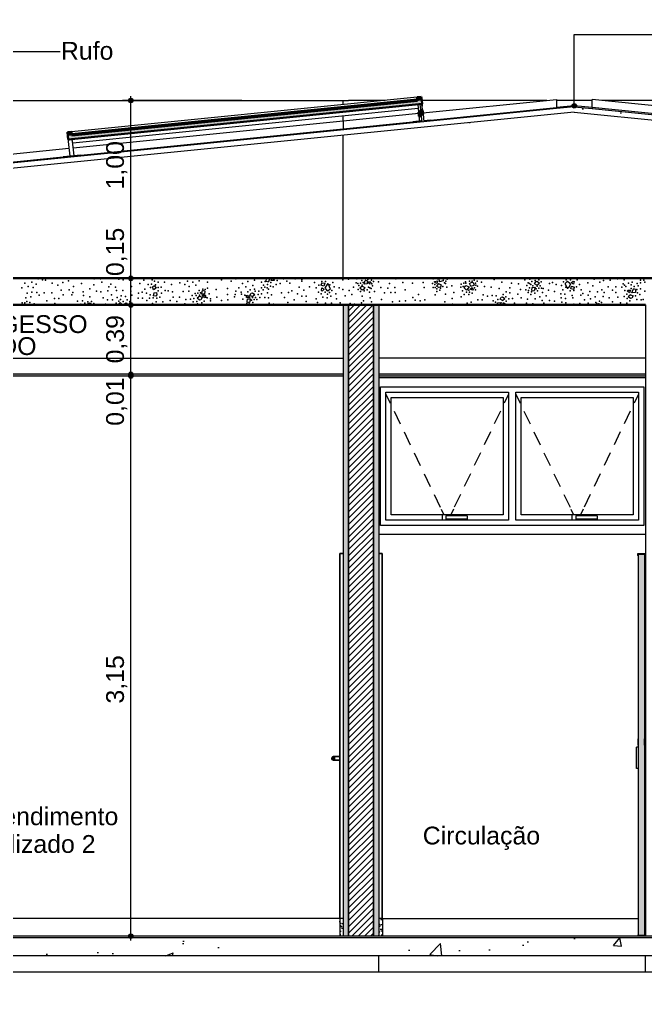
# Model space of a CAD drawing. Header units: metres. Extents: x -1783 to 21505, y -57 to 13660.
# Drawn here: x 15749 to 16101, y 6405 to 6955 of the extents above; entities that cross this region are included whole.
import ezdxf

# ---------------------------------------------------------------- set-up
doc = ezdxf.new("R2010")
doc.units = ezdxf.units.M
doc.header["$MEASUREMENT"] = 0
doc.linetypes.add('broken', pattern=[2.46944, 1.41111, -1.05833])
for name, color, linetype, lineweight in [('01_D Corte DD_4_0_Caneta_No__1', 7, 'Continuous', 35), ('01_D Corte DD_4_ESTRUTURA-COB.EST_Caneta_No__241', 7, 'Continuous', 13), ('01_D Corte DD_4_ESTRUTURA-COB.EST_Caneta_No__98', 7, 'Continuous', 0), ('01_D Corte DD_4_FORRO.EXEC_Caneta_No__241', 7, 'Continuous', 13), ('01_D Corte DD_4_LAJES.EST_Caneta_No__1', 7, 'Continuous', 35), ('01_D Corte DD_4_LAJES.EST_Caneta_No__241', 7, 'Continuous', 13), ('01_D Corte DD_4_LAJES.EST_Caneta_No__4', 7, 'Continuous', 20), ('01_D Corte DD_4_LAJES.EST_Caneta_No__7', 7, 'Continuous', 13), ('01_D Corte DD_4_LAJES.EST_Caneta_No__96', 252, 'Continuous', 0), ('01_D Corte DD_4_NOTAS-LAYOUT.EXEC_Caneta_No__241', 7, 'Continuous', 13), ('01_D Corte DD_4_NOTAS-LAYOUT.EXEC_Caneta_No__5', 7, 'Continuous', 15), ('01_D Corte DD_4_PAREDE CONSTRUIR_Caneta_No__241', 7, 'Continuous', 13), ('01_D Corte DD_4_PAREDE CONSTRUIR_Caneta_No__3', 7, 'Continuous', 25), ('01_D Corte DD_4_PAREDE CONSTRUIR_Caneta_No__98', 7, 'Continuous', 0), ('01_D Corte DD_4_PISO - Rodapé_Caneta_No__11', 7, 'Continuous', 5)]:
    doc.layers.add(name, color=color, linetype=linetype, lineweight=lineweight)
for name, color, linetype, lineweight, true_color in [('01_D Corte DD_4_COTAS CORTE_Caneta_No__25', 7, 'Continuous', 13, 0x982312), ('01_D Corte DD_4_ESTRUTURA-COB.EST_Caneta_No__254', 7, 'Continuous', 0, 0xd1c9ad), ('01_D Corte DD_4_ESTRUTURA-COB.EST_Caneta_No__97', 7, 'Continuous', 5, 0x6b6b6b), ('01_D Corte DD_4_LAJES.EST_Caneta_No__254', 7, 'Continuous', 0, 0xd1c9ad), ('01_D Corte DD_4_LAJES.EST_Caneta_No__97', 7, 'Continuous', 5, 0x6b6b6b), ('01_D Corte DD_4_PAREDE CONSTRUIR_Caneta_No__23', 7, 'Continuous', 0, 0x721b0e), ('01_D Corte DD_4_PAREDE CONSTRUIR_Caneta_No__9', 7, 'Continuous', 5, 0x020202), ('01_D Corte DD_4_PAREDE CONSTRUIR_Caneta_No__97', 7, 'Continuous', 5, 0x6b6b6b), ('01_D Corte DD_4_PISO - Rodapé_Caneta_No__97', 7, 'Continuous', 5, 0x6b6b6b)]:
    doc.layers.add(name, color=color, linetype=linetype, lineweight=lineweight, true_color=true_color)
for name, color, linetype in [('01_D Corte DD_4_FORRO.EXEC', 7, 'Continuous'), ('01_D Corte DD_4_LAJES.EST', 7, 'Continuous'), ('01_D Corte DD_4_NOTAS-LAYOUT.EXEC', 7, 'Continuous'), ('01_D Corte DD_4_PAREDE CONSTRUIR', 7, 'Continuous'), ('cotas', 7, 'Continuous'), ('COTAS EXECUTIVO.EXEC', 7, 'Continuous')]:
    doc.layers.add(name, color=color, linetype=linetype)
doc.styles.add('GENERATED_STYLE_1', font='arial.ttf')
pattern_1 = [(45, (10866.286, 6489.786), (-15.9099, 15.9099), [0, -15, 0, -22.5]), (110, (10916.286, 6489.786), (21.14308, 7.69545), [0, -11, 0, -19])]
pattern_2 = [(50, (10866.286, 6439.786), (-54.6554, 4.78173), [5.715, -62.865]), (355, (10866.286, 6439.786), (-10.573, 57.31705), [4.572, -50.2922]), (100.4514, (10870.84, 6439.387), (44.08237, 52.53533), [4.857, -53.4271]), (46.1842, (10866.286, 6455.026), (-81.3237, 12.6127), [8.5725, -94.2975]), (96.6356, (10873.06, 6453.975), (71.2212, 74.2278), [7.2855, -80.1407]), (351.1842, (10866.29, 6455.026), (71.2212, 74.2278), [6.858, -75.4379]), (21, (10873.906, 6451.216), (-45.4843, 30.67956), [5.715, -62.865]), (326, (10873.906, 6451.216), (18.5406, 55.2564), [4.572, -50.292]), (71.4514, (10877.697, 6448.66), (64.02493, 24.57683), [4.857, -53.427]), (37.5, (10866.286, 6439.786), (0.92658, 25.36651), [0, -49.6824, 0, -51.054, 0, -50.4825]), (7.5, (10866.286, 6439.786), (20.0459, 30.05417), [0, -29.1084, 0, -48.5394, 0, -19.2405]), (327.5, (10849.294, 6439.786), (-40.67718, 1.71862), [0, -19.05, 0, -59.436, 0, -78.867]), (317.5, (10841.674, 6439.786), (44.43875, 7.62795), [0, -24.765, 0, -39.4716, 0, -56.007])]
pattern_3 = [(45, (10866.2864, 6444.7856), (-1.5909903, 1.5909903), [0, -1.5, 0, -2.25]), (110, (10871.2864, 6444.7856), (2.1143084, 0.7695453), [0, -1.1, 0, -1.9])]

# ---------------------------------------------------------------- blocks, each defined once
blk = doc.blocks.new('*X6664', base_point=(52.878, -11.1819))
at = {"layer": '01_D Corte DD_4_LAJES.EST_Caneta_No__241', "color": 7, "linetype": 'Continuous', "lineweight": 13, "ltscale": 1000}
for p, q in [((77.5657, 3.5289), (77.5537, 3.5233)), ((77.5657, 3.5289), (77.5753, 3.5152)), ((78.1936, 3.5535), (78.1943, 3.5702)), ((78.1936, 3.5535), (78.2066, 3.5507)), ((78.2146, 3.5706), (78.2066, 3.5507)), ((78.2217, 3.5582), (78.2267, 3.5706)), ((78.2376, 3.5574), (78.2217, 3.5582)), ((78.2293, 3.5706), (78.2389, 3.5627)), ((78.2389, 3.5627), (78.2376, 3.5574)), ((78.5058, 3.5452), (78.5013, 3.5327)), ((78.5181, 3.5269), (78.5013, 3.5327)), ((78.5058, 3.5452), (78.5222, 3.5423)), ((78.5222, 3.5423), (78.5181, 3.5269)), ((78.5333, 3.5339), (78.5241, 3.5179)), ((78.5453, 3.5346), (78.5333, 3.5339)), ((78.5513, 3.5178), (78.5453, 3.5346)), ((78.7337, 3.5258), (78.7201, 3.5147)), ((78.7337, 3.5258), (78.7471, 3.5194)), ((78.7438, 3.5376), (78.7489, 3.5582)), ((78.7613, 3.5387), (78.7438, 3.5376)), ((78.7619, 3.5554), (78.7489, 3.5582)), ((78.7619, 3.5554), (78.7613, 3.5387)), ((78.7656, 3.546), (78.767, 3.5513)), ((78.7738, 3.5394), (78.7656, 3.546)), ((78.767, 3.5513), (78.7796, 3.5507)), ((78.7738, 3.5394), (78.7792, 3.5414)), ((78.7817, 3.5476), (78.7792, 3.5414)), ((78.7817, 3.5476), (78.7796, 3.5507)), ((79.1392, 3.5497), (79.1395, 3.5523)), ((79.1522, 3.5421), (79.1392, 3.5497)), ((79.1395, 3.5523), (79.1556, 3.5568)), ((79.1615, 3.5416), (79.1508, 3.5258)), ((79.1649, 3.5179), (79.1508, 3.5258)), ((79.1556, 3.5568), (79.1522, 3.5421)), ((79.1615, 3.5416), (79.1767, 3.5347)), ((79.1673, 3.5509), (79.1667, 3.5706)), ((79.1876, 3.556), (79.1673, 3.5509)), ((79.1767, 3.5347), (79.1726, 3.5212)), ((79.1859, 3.5706), (79.1876, 3.556)), ((79.3062, 3.5167), (79.3151, 3.5308)), ((79.3151, 3.5308), (79.3342, 3.522)), ((79.337, 3.5405), (79.3487, 3.5484)), ((79.3445, 3.5256), (79.337, 3.5405)), ((79.3445, 3.5256), (79.3628, 3.5311)), ((79.3487, 3.5484), (79.3568, 3.5461)), ((79.3568, 3.5461), (79.3628, 3.5311)), ((79.7024, 3.5387), (79.7086, 3.5514)), ((79.7158, 3.5323), (79.7024, 3.5387)), ((79.7086, 3.5514), (79.7168, 3.5535)), ((79.7158, 3.5323), (79.7294, 3.5435)), ((79.7168, 3.5535), (79.7294, 3.5435)), ((79.8761, 3.5441), (79.8878, 3.5553)), ((79.877, 3.5358), (79.8761, 3.5441)), ((79.877, 3.5358), (79.883, 3.5191)), ((79.8878, 3.5553), (79.8999, 3.5427)), ((79.895, 3.5197), (79.9042, 3.5357)), ((79.8999, 3.5427), (79.9042, 3.5357)), ((79.9061, 3.5113), (79.9102, 3.5267)), ((79.9085, 3.5444), (79.9195, 3.5546)), ((79.9216, 3.5369), (79.9085, 3.5444)), ((79.9102, 3.5267), (79.927, 3.5209)), ((79.9195, 3.5546), (79.9245, 3.5526)), ((79.9245, 3.5526), (79.9216, 3.5369)), ((77.5591, 3.5055), (77.5537, 3.5233)), ((77.5611, 3.4883), (77.557, 3.4712)), ((77.5731, 3.4709), (77.557, 3.4712)), ((77.5753, 3.5152), (77.5591, 3.5055)), ((77.5611, 3.4883), (77.5756, 3.4913)), ((77.5784, 3.4774), (77.5731, 3.4709)), ((77.5756, 3.4913), (77.5784, 3.4774)), ((77.8192, 3.4693), (77.8055, 3.4581)), ((77.8192, 3.4693), (77.8325, 3.4629)), ((77.8293, 3.4811), (77.8343, 3.5017)), ((77.8467, 3.4822), (77.8293, 3.4811)), ((77.8473, 3.4989), (77.8343, 3.5017)), ((77.8344, 3.4705), (77.8358, 3.4758)), ((77.846, 3.461), (77.8344, 3.4705)), ((77.8358, 3.4758), (77.8517, 3.475)), ((77.8517, 3.475), (77.846, 3.461)), ((77.8473, 3.4989), (77.8467, 3.4822)), ((78.0827, 3.4619), (78.0884, 3.476)), ((78.0884, 3.476), (78.1, 3.4664)), ((78.1019, 3.4741), (78.108, 3.4868)), ((78.1152, 3.4677), (78.1019, 3.4741)), ((78.108, 3.4868), (78.1162, 3.4888)), ((78.1152, 3.4677), (78.1288, 3.4788)), ((78.1162, 3.4888), (78.1288, 3.4788)), ((78.5038, 3.5011), (78.5067, 3.5167)), ((78.5088, 3.499), (78.5038, 3.5011)), ((78.5067, 3.5167), (78.5198, 3.5092)), ((78.5198, 3.5092), (78.5088, 3.499)), ((78.5284, 3.5109), (78.5241, 3.5179)), ((78.5405, 3.4983), (78.5284, 3.5109)), ((78.5522, 3.5095), (78.5405, 3.4983)), ((78.5513, 3.5178), (78.5522, 3.5095)), ((78.7328, 3.5046), (78.7201, 3.5147)), ((78.7409, 3.5067), (78.7328, 3.5046)), ((78.7471, 3.5194), (78.7409, 3.5067)), ((79.1726, 3.5212), (79.1649, 3.5179)), ((79.3062, 3.5167), (79.3203, 3.5039)), ((79.3342, 3.522), (79.3203, 3.5039)), ((79.3395, 3.51), (79.3514, 3.5193)), ((79.3549, 3.5034), (79.3395, 3.51)), ((79.3514, 3.5193), (79.3567, 3.5053)), ((79.3567, 3.5053), (79.3549, 3.5034)), ((79.6876, 3.5028), (79.6883, 3.5194)), ((79.6876, 3.5028), (79.7006, 3.4999)), ((79.6883, 3.5194), (79.7057, 3.5205)), ((79.7057, 3.5205), (79.7006, 3.4999)), ((79.883, 3.5191), (79.895, 3.5197)), ((79.9225, 3.5084), (79.9061, 3.5113)), ((79.9225, 3.5084), (79.927, 3.5209)), ((80.2253, 3.4986), (80.2267, 3.5038)), ((80.2369, 3.4891), (80.2253, 3.4986)), ((80.2267, 3.5038), (80.2426, 3.5031)), ((80.2425, 3.4782), (80.2289, 3.467)), ((80.2426, 3.5031), (80.2369, 3.4891)), ((80.2425, 3.4782), (80.2559, 3.4718)), ((80.2491, 3.4892), (80.2577, 3.5106)), ((80.27, 3.4911), (80.2491, 3.4892)), ((80.2559, 3.4718), (80.2497, 3.4591)), ((80.2707, 3.5078), (80.2577, 3.5106)), ((80.2707, 3.5078), (80.27, 3.4911)), ((76.8238, 3.4206), (76.8335, 3.4272)), ((76.8335, 3.4272), (76.8416, 3.4249)), ((76.8416, 3.4249), (76.8434, 3.4206)), ((77.1887, 3.4206), (77.1934, 3.4303)), ((77.1934, 3.4303), (77.2016, 3.4323)), ((77.2016, 3.4323), (77.2143, 3.4223)), ((77.2122, 3.4206), (77.2143, 3.4223)), ((77.361, 3.423), (77.3726, 3.4341)), ((77.3612, 3.4206), (77.361, 3.423)), ((77.3726, 3.4341), (77.3848, 3.4215)), ((77.3848, 3.4215), (77.3854, 3.4206)), ((77.3933, 3.4232), (77.4043, 3.4334)), ((77.3979, 3.4206), (77.3933, 3.4232)), ((77.4043, 3.4334), (77.4093, 3.4314)), ((77.4093, 3.4314), (77.4074, 3.4206)), ((77.8182, 3.4481), (77.8055, 3.4581)), ((77.8264, 3.4502), (77.8182, 3.4481)), ((77.8325, 3.4629), (77.8264, 3.4502)), ((78.0986, 3.4612), (78.0827, 3.4619)), ((78.087, 3.4381), (78.0877, 3.4548)), ((78.087, 3.4381), (78.1, 3.4353)), ((78.0877, 3.4548), (78.1051, 3.4559)), ((78.1, 3.4664), (78.0986, 3.4612)), ((78.1051, 3.4559), (78.1, 3.4353)), ((79.4934, 3.4206), (79.4939, 3.433)), ((79.4939, 3.433), (79.5148, 3.4348)), ((79.508, 3.4523), (79.5142, 3.465)), ((79.5214, 3.4459), (79.508, 3.4523)), ((79.5148, 3.4348), (79.5091, 3.4206)), ((79.5142, 3.465), (79.5224, 3.467)), ((79.5213, 3.421), (79.527, 3.435)), ((79.5214, 3.4459), (79.535, 3.457)), ((79.5224, 3.467), (79.535, 3.457)), ((79.527, 3.435), (79.5386, 3.4255)), ((79.5386, 3.4255), (79.5372, 3.4202)), ((80.2415, 3.457), (80.2289, 3.467)), ((80.2497, 3.4591), (80.2415, 3.457))]:
    blk.add_line(p, q, dxfattribs=at)
for p in [(76.8366, 3.5423), (76.8546, 3.5251), (76.8749, 3.5495), (76.8999, 3.5383), (76.9107, 3.5681), (76.9347, 3.5616), (76.9527, 3.5609), (76.9901, 3.5438), (77.0214, 3.5315), (77.0501, 3.5465), (77.0816, 3.5559), (77.11, 3.5247), (77.1555, 3.5404), (77.2248, 3.5338), (77.2264, 3.5682), (77.2613, 3.5683), (77.2685, 3.5496), (77.3105, 3.5699), (77.3189, 3.5377), (77.365, 3.5653), (77.3893, 3.5616), (77.4289, 3.57), (77.4367, 3.5247), (77.4822, 3.5404), (77.5061, 3.5595), (77.5302, 3.5352), (77.5491, 3.5377), (77.5525, 3.561), (77.5648, 3.5546), (77.5708, 3.5336), (77.5851, 3.5485), (77.6205, 3.5491), (77.6604, 3.5349), (77.7071, 3.5459), (77.7349, 3.5359), (77.7509, 3.5552), (77.7599, 3.5247), (77.7802, 3.549), (77.7981, 3.5318), (77.8157, 3.5566), (77.863, 3.5495), (77.9421, 3.5623), (77.9966, 3.555), (78.0232, 3.5683), (78.0602, 3.5404), (78.0909, 3.5532), (78.1188, 3.5299), (78.127, 3.5603), (78.1663, 3.5495), (78.1788, 3.5324), (78.1867, 3.5528), (78.2015, 3.5365), (78.2182, 3.527), (78.2187, 3.5474), (78.2495, 3.536), (78.2553, 3.5584), (78.2713, 3.5407), (78.2906, 3.5684), (78.31, 3.5539), (78.3269, 3.5425), (78.3566, 3.567), (78.393, 3.5535), (78.3932, 3.564), (78.4546, 3.5685), (78.4649, 3.547), (78.4901, 3.5314), (78.5061, 3.5521), (78.5267, 3.5528), (78.5405, 3.5387), (78.5505, 3.5337), (78.5679, 3.5471), (78.5786, 3.5697), (78.6237, 3.5625), (78.6563, 3.5659), (78.6997, 3.5451), (78.7032, 3.567), (78.7085, 3.5421), (78.715, 3.5305), (78.723, 3.5427), (78.731, 3.5583), (78.7326, 3.5318), (78.7385, 3.546), (78.752, 3.5668), (78.764, 3.5636), (78.7857, 3.5609), (78.7878, 3.5395), (78.7915, 3.5279), (78.7972, 3.5528), (78.8254, 3.551), (78.8859, 3.569), (78.8863, 3.5404), (78.9224, 3.5673), (78.9619, 3.5476), (79.0156, 3.5427), (79.0753, 3.5472), (79.1283, 3.5406), (79.1323, 3.567), (79.1413, 3.5352), (79.1566, 3.5667), (79.1859, 3.5246), (79.195, 3.5459), (79.1958, 3.5697), (79.201, 3.5421), (79.2032, 3.5536), (79.2115, 3.5663), (79.2374, 3.529), (79.2901, 3.5378), (79.3001, 3.5253), (79.3046, 3.5425), (79.3135, 3.5501), (79.3158, 3.5433), (79.3362, 3.5541), (79.3516, 3.5541), (79.3625, 3.5605), (79.3709, 3.5436), (79.3725, 3.5326), (79.379, 3.5551), (79.382, 3.5257), (79.404, 3.5482), (79.42, 3.5245), (79.4751, 3.5642), (79.5191, 3.5491), (79.573, 3.5428), (79.6115, 3.5394), (79.6467, 3.5626), (79.6581, 3.5302), (79.6665, 3.5457), (79.6733, 3.5406), (79.676, 3.5659), (79.6815, 3.5366), (79.6878, 3.5526), (79.6925, 3.5289), (79.706, 3.5589), (79.7169, 3.5263), (79.7265, 3.5616), (79.7345, 3.5276), (79.7396, 3.5498), (79.787, 3.542), (79.804, 3.5464), (79.8152, 3.5699), (79.824, 3.5361), (79.8443, 3.5705), (79.8528, 3.5308), (79.8654, 3.5514), (79.8794, 3.5628), (79.9034, 3.5614), (79.9259, 3.5703), (79.9412, 3.5618), (79.9547, 3.5363), (80.002, 3.5444), (80.0292, 3.5285), (80.0379, 3.5663), (80.0687, 3.5495), (80.089, 3.5587), (80.1277, 3.5602), (80.1694, 3.5678), (80.2, 3.5394), (80.2064, 3.561), (80.2076, 3.5325), (80.2148, 3.5253), (80.2306, 3.5438), (80.2461, 3.5343), (80.2514, 3.549), (80.2627, 3.5248), (80.2795, 3.5414), (80.2854, 3.5288), (80.2979, 3.5449), (80.2982, 3.5599), (80.3175, 3.5605), (80.322, 3.5479), (76.819, 3.5176), (76.8483, 3.4875), (76.8759, 3.4928), (76.8838, 3.5189), (76.9028, 3.49), (76.9158, 3.475), (76.9439, 3.4895), (76.9884, 3.4895), (77.0397, 3.5041), (77.051, 3.4769), (77.0861, 3.5056), (77.0998, 3.4769), (77.1058, 3.4902), (77.1633, 3.4951), (77.1659, 3.4747), (77.2008, 3.5104), (77.2382, 3.499), (77.2626, 3.4952), (77.303, 3.4997), (77.3087, 3.5229), (77.3238, 3.4782), (77.345, 3.52), (77.3522, 3.5013), (77.3778, 3.4726), (77.3871, 3.5014), (77.4021, 3.4688), (77.4319, 3.4979), (77.4383, 3.4764), (77.4747, 3.4875), (77.4961, 3.4922), (77.5106, 3.5092), (77.5195, 3.4877), (77.5416, 3.478), (77.542, 3.5186), (77.5856, 3.4998), (77.5859, 3.5195), (77.6021, 3.5212), (77.6045, 3.4876), (77.6247, 3.5011), (77.6428, 3.5004), (77.6668, 3.4939), (77.7268, 3.496), (77.759, 3.4977), (77.7772, 3.4747), (77.7939, 3.4856), (77.8004, 3.474), (77.8084, 3.4862), (77.8165, 3.5017), (77.818, 3.4753), (77.8239, 3.4895), (77.8374, 3.5102), (77.8494, 3.5071), (77.8638, 3.5159), (77.8732, 3.483), (77.9125, 3.5081), (77.9748, 3.5128), (77.9752, 3.4786), (78.0196, 3.4795), (78.0226, 3.4973), (78.0402, 3.5175), (78.0534, 3.4923), (78.0552, 3.4813), (78.0727, 3.4759), (78.0795, 3.5228), (78.0809, 3.472), (78.0905, 3.4946), (78.1035, 3.5051), (78.1276, 3.5102), (78.132, 3.4976), (78.1482, 3.4798), (78.1513, 3.4982), (78.1664, 3.5164), (78.1668, 3.4838), (78.1764, 3.5053), (78.1848, 3.5199), (78.1994, 3.5166), (78.2006, 3.4881), (78.207, 3.5097), (78.2229, 3.4782), (78.2333, 3.5226), (78.2793, 3.4889), (78.318, 3.4903), (78.3383, 3.4995), (78.3691, 3.4828), (78.3778, 3.5205), (78.3944, 3.4694), (78.405, 3.5047), (78.4186, 3.4696), (78.437, 3.5232), (78.4736, 3.5173), (78.4871, 3.4918), (78.5024, 3.4833), (78.5249, 3.4922), (78.5382, 3.4807), (78.5489, 3.4908), (78.5575, 3.4702), (78.5629, 3.5022), (78.5755, 3.5228), (78.584, 3.4832), (78.6043, 3.5175), (78.6243, 3.5072), (78.6368, 3.4716), (78.6605, 3.5019), (78.6756, 3.4794), (78.6838, 3.5206), (78.71, 3.5083), (78.7231, 3.4965), (78.7327, 3.4701), (78.7436, 3.4992), (78.7617, 3.5055), (78.7681, 3.5215), (78.7736, 3.4922), (78.7762, 3.5175), (78.783, 3.5125), (78.8028, 3.4956), (78.838, 3.5187), (78.8583, 3.4892), (78.8766, 3.5153), (78.8938, 3.4898), (78.9165, 3.5182), (78.9177, 3.4899), (78.9751, 3.5061), (79.0504, 3.4796), (79.0812, 3.5194), (79.1324, 3.5179), (79.1435, 3.4775), (79.1442, 3.5185), (79.1524, 3.5109), (79.1533, 3.4969), (79.1696, 3.5032), (79.174, 3.5149), (79.2012, 3.4812), (79.2085, 3.5211), (79.2492, 3.4916), (79.288, 3.5211), (79.2967, 3.4994), (79.306, 3.4789), (79.3192, 3.4928), (79.3319, 3.48), (79.3325, 3.503), (79.3362, 3.4932), (79.3512, 3.4875), (79.3642, 3.5178), (79.3709, 3.5054), (79.4124, 3.4781), (79.4368, 3.47), (79.459, 3.5212), (79.463, 3.4741), (79.4872, 3.4726), (79.5024, 3.5137), (79.5262, 3.4801), (79.5419, 3.494), (79.5633, 3.5177), (79.5636, 3.4891), (79.6078, 3.482), (79.6241, 3.5071), (79.6524, 3.5053), (79.667, 3.4905), (79.6683, 3.5019), (79.6729, 3.5175), (79.6814, 3.4798), (79.6855, 3.4945), (79.7031, 3.4863), (79.711, 3.5121), (79.7185, 3.4999), (79.7266, 3.5154), (79.7411, 3.516), (79.7463, 3.4912), (79.7498, 3.513), (79.7667, 3.4719), (79.7803, 3.5041), (79.8145, 3.4967), (79.8497, 3.4839), (79.8604, 3.5065), (79.8724, 3.4806), (79.8778, 3.5199), (79.8878, 3.5149), (79.9016, 3.5008), (79.9134, 3.4747), (79.9223, 3.5015), (79.9382, 3.5222), (79.9623, 3.4755), (79.9634, 3.5066), (79.9737, 3.4851), (80.0046, 3.4748), (80.0139, 3.4956), (80.0564, 3.4942), (80.08, 3.5065), (80.0929, 3.4911), (80.1168, 3.5221), (80.1396, 3.5042), (80.1589, 3.5233), (80.159, 3.4898), (80.193, 3.5205), (80.209, 3.5028), (80.2207, 3.4818), (80.2456, 3.5138), (80.269, 3.4725), (80.2776, 3.5085), (80.2811, 3.4881), (80.2951, 3.4797), (80.298, 3.5117), (80.3226, 3.4979), (76.8211, 3.4329), (76.8365, 3.4329), (76.8417, 3.4604), (76.8473, 3.4393), (76.8558, 3.4224), (76.8639, 3.4339), (76.8699, 3.4664), (76.8888, 3.427), (76.96, 3.443), (77.0027, 3.4561), (77.0039, 3.4279), (77.0265, 3.4563), (77.0578, 3.4216), (77.1316, 3.4414), (77.1514, 3.4245), (77.1608, 3.4447), (77.1726, 3.4314), (77.1908, 3.4377), (77.2017, 3.4668), (77.2113, 3.4405), (77.2244, 3.4286), (77.2719, 3.4209), (77.2764, 3.4608), (77.2888, 3.4253), (77.3, 3.4488), (77.3292, 3.4493), (77.3503, 3.4302), (77.3557, 3.4622), (77.3643, 3.4416), (77.3749, 3.4517), (77.3883, 3.4403), (77.4107, 3.4491), (77.426, 3.4406), (77.4732, 3.4583), (77.4868, 3.4232), (77.4974, 3.4585), (77.5227, 3.4451), (77.538, 3.4581), (77.5535, 3.4283), (77.5575, 3.46), (77.5738, 3.4376), (77.5779, 3.4581), (77.5955, 3.465), (77.6126, 3.439), (77.6542, 3.4466), (77.6701, 3.464), (77.6912, 3.4398), (77.7061, 3.4649), (77.7154, 3.4226), (77.7362, 3.4278), (77.7415, 3.4512), (77.7676, 3.4532), (77.7828, 3.4237), (77.783, 3.4388), (77.7862, 3.4571), (77.8024, 3.4393), (77.8068, 3.4268), (77.8309, 3.4319), (77.8438, 3.4424), (77.8535, 3.465), (77.8617, 3.461), (77.8792, 3.4556), (77.881, 3.4446), (77.915, 3.4641), (77.9413, 3.4448), (77.978, 3.4492), (78.0155, 3.4657), (78.0611, 3.454), (78.0706, 3.4211), (78.085, 3.4298), (78.097, 3.4267), (78.1104, 3.4474), (78.1164, 3.4617), (78.1179, 3.4352), (78.126, 3.4507), (78.1339, 3.463), (78.1405, 3.4514), (78.1572, 3.4623), (78.1857, 3.463), (78.207, 3.4607), (78.2103, 3.4309), (78.2343, 3.4244), (78.2524, 3.4237), (78.2964, 3.4629), (78.3149, 3.4348), (78.3502, 3.4499), (78.4171, 3.4404), (78.4748, 3.456), (78.4813, 3.4345), (78.511, 3.4636), (78.526, 3.431), (78.5353, 3.4598), (78.5609, 3.4312), (78.5893, 3.4542), (78.6101, 3.4327), (78.6646, 3.4281), (78.6889, 3.4244), (78.7285, 3.4328), (78.7399, 3.4441), (78.778, 3.4601), (78.786, 3.4377), (78.8057, 3.4223), (78.8408, 3.451), (78.8521, 3.4238), (78.9034, 3.4384), (78.9437, 3.4422), (78.9758, 3.4443), (79.0186, 3.4619), (79.0316, 3.447), (79.0585, 3.4441), (79.0861, 3.4494), (79.1979, 3.438), (79.2383, 3.4569), (79.2417, 3.4251), (79.2895, 3.466), (79.3228, 3.4311), (79.3451, 3.4359), (79.3833, 3.4502), (79.4068, 3.4501), (79.4266, 3.4231), (79.4688, 3.4444), (79.4828, 3.436), (79.4949, 3.4515), (79.5413, 3.4663), (79.5432, 3.4423), (79.555, 3.4213), (79.5581, 3.456), (79.5781, 3.4572), (79.5902, 3.4312), (79.6272, 3.46), (79.6563, 3.4298), (79.6617, 3.4533), (79.6928, 3.4268), (79.7061, 3.455), (79.7323, 3.4654), (79.7445, 3.4461), (79.7542, 3.4313), (79.7869, 3.4454), (79.8145, 3.4417), (79.8516, 3.4599), (79.8556, 3.4358), (79.8763, 3.4565), (79.8782, 3.4325), (79.9176, 3.46), (79.9233, 3.4253), (79.956, 3.4287), (79.9825, 3.449), (80.0028, 3.4298), (80.0169, 3.4555), (80.0307, 3.4211), (80.0431, 3.4659), (80.0461, 3.4346), (80.0516, 3.4296), (80.0636, 3.4265), (80.0678, 3.4411), (80.078, 3.4352), (80.0853, 3.4238), (80.0875, 3.4676), (80.122, 3.461), (80.1414, 3.4389), (80.1711, 3.4638), (80.1855, 3.4318), (80.2058, 3.468), (80.222, 3.4301), (80.2226, 3.4578), (80.2377, 3.444), (80.2767, 3.4514), (80.3009, 3.45), (80.3124, 3.4509)]:
    blk.add_point(p, dxfattribs=at)

msp = doc.modelspace()

# ---------------------------------------------------------------- hatches: boundary and pattern name
at = {"layer": '01_D Corte DD_4_ESTRUTURA-COB.EST_Caneta_No__254', "linetype": 'Continuous', "lineweight": 0, "true_color": 0xd1c9ad}
h = msp.add_hatch(dxfattribs=at)
h.set_pattern_fill('HAIE_OD_0004', color=9, scale=100, style=0, pattern_type=2)
h.set_pattern_definition(pattern_1)
h.paths.add_polyline_path([(16051.324, 6905.307), (16061.324, 6906.307), (16071.324, 6905.307), (16071.324, 6905.81), (16061.324, 6906.81), (16051.324, 6905.81)])
at = {"layer": '01_D Corte DD_4_ESTRUTURA-COB.EST_Caneta_No__97', "linetype": 'Continuous', "lineweight": 5, "true_color": 0x6b6b6b}
h = msp.add_hatch(dxfattribs=at)
h.set_pattern_fill('AR_CONC_0004', color=251, scale=100, style=0, pattern_type=2)
h.set_pattern_definition(pattern_2)
h.paths.add_polyline_path([(15626.305, 6862.805), (15626.305, 6859.79), (16061.324, 6903.292), (16061.324, 6906.307)])
h = msp.add_hatch(dxfattribs=at)
h.set_pattern_fill('AR_CONC_0004', color=251, scale=100, style=0, pattern_type=2)
h.set_pattern_definition(pattern_2)
h.paths.add_polyline_path([(16496.343, 6862.805), (16061.324, 6906.307), (16061.324, 6903.292), (16496.343, 6859.79)])
at = {"layer": '01_D Corte DD_4_FORRO.EXEC', "linetype": 'Continuous', "lineweight": 0, "true_color": 0xffffff}
for points in [[(15931.443, 6754.786), (15931.443, 6755.786), (15596.305, 6755.786), (15596.305, 6754.786)], [(15951.443, 6755.786), (15951.443, 6754.786), (16101.343, 6754.786), (16101.343, 6755.786)]]:
    msp.add_hatch(color=7, dxfattribs=at).paths.add_polyline_path(points)
at = {"layer": '01_D Corte DD_4_LAJES.EST', "linetype": 'Continuous', "lineweight": 0, "true_color": 0x000000}
for points in [[(15776.524, 6889.926), (15776.723, 6887.936), (15975.731, 6907.837), (15975.532, 6909.827)], [(15778.887, 6890.414), (15973.119, 6909.837), (15973.069, 6910.334), (15778.838, 6890.911)], [(15972.945, 6911.578), (15973.144, 6909.588), (15975.532, 6909.827), (15975.333, 6911.817)], [(15976.055, 6904.591), (15974.861, 6904.472), (15975.101, 6902.071), (15976.295, 6902.191)], [(15973.773, 6903.294), (15974.013, 6900.893), (15975.207, 6901.012), (15974.967, 6903.413)], [(15776.524, 6889.926), (15778.912, 6890.165), (15778.713, 6892.155), (15776.325, 6891.916)]]:
    msp.add_hatch(color=18, dxfattribs=at).paths.add_polyline_path(points)
at = {"layer": '01_D Corte DD_4_LAJES.EST_Caneta_No__254', "linetype": 'Continuous', "lineweight": 0, "true_color": 0xd1c9ad}
h = msp.add_hatch(dxfattribs=at)
h.set_pattern_fill('HAIE_OD_0004', color=9, scale=100, style=0, pattern_type=2)
h.set_pattern_definition(pattern_1)
h.paths.add_polyline_path([(15576.305, 6438.786), (16121.343, 6438.786), (16121.343, 6439.786), (15576.305, 6439.786)])
at = {"layer": '01_D Corte DD_4_LAJES.EST_Caneta_No__97', "linetype": 'Continuous', "lineweight": 5, "true_color": 0x6b6b6b}
h = msp.add_hatch(dxfattribs=at)
h.set_pattern_fill('AR_CONC_0004', color=251, scale=100, style=0, pattern_type=2)
h.set_pattern_definition(pattern_2)
h.paths.add_polyline_path([(15576.305, 6428.786), (16121.343, 6428.786), (16121.343, 6438.786), (15576.305, 6438.786)])
at = {"layer": '01_D Corte DD_4_NOTAS-LAYOUT.EXEC', "linetype": 'Continuous', "lineweight": 0, "true_color": 0x000000}
msp.add_hatch(color=18, dxfattribs=at).paths.add_polyline_path([(16060.074, 6906.81), (16060.169, 6906.331), (16060.44, 6905.926), (16060.846, 6905.655), (16061.324, 6905.56), (16061.802, 6905.655), (16062.208, 6905.926), (16062.479, 6906.331), (16062.574, 6906.81), (16062.479, 6907.288), (16062.208, 6907.693), (16061.802, 6907.964), (16061.324, 6908.06), (16060.846, 6907.964), (16060.44, 6907.693), (16060.169, 6907.288)])
at = {"layer": '01_D Corte DD_4_PAREDE CONSTRUIR', "linetype": 'Continuous', "lineweight": 0, "true_color": 0xffffff}
for points in [[(15931.443, 6439.786), (15934.443, 6439.786), (15934.443, 6794.786), (15931.443, 6794.786)], [(15948.443, 6439.786), (15951.443, 6439.786), (15951.443, 6794.786), (15948.443, 6794.786)], [(16097.343, 6440.086), (16100.843, 6440.086), (16100.843, 6654.486), (16097.343, 6654.486)]]:
    msp.add_hatch(color=7, dxfattribs=at).paths.add_polyline_path(points)
at = {"layer": '01_D Corte DD_4_PAREDE CONSTRUIR', "linetype": 'Continuous', "lineweight": 0, "true_color": 0x000000}
h = msp.add_hatch(dxfattribs=at)
h.set_pattern_fill('COMMON_BRICK_0004', color=18, scale=100, style=0, pattern_type=2)
h.set_pattern_definition([(45, (10866.2864, 6439.7856), (-1.767767, 1.767767), [])])
h.paths.add_polyline_path([(15934.443, 6794.786), (15934.443, 6439.786), (15948.443, 6439.786), (15948.443, 6794.786)])
at = {"layer": '01_D Corte DD_4_PISO - Rodapé_Caneta_No__97', "linetype": 'Continuous', "lineweight": 5, "true_color": 0x6b6b6b}
h = msp.add_hatch(dxfattribs=at)
h.set_pattern_fill('CUT_STONE_0004', color=251, scale=100, style=0, pattern_type=2)
h.set_pattern_definition(pattern_3)
h.paths.add_polyline_path([(15931.443, 6449.786), (15929.443, 6449.786), (15929.443, 6439.786), (15931.443, 6439.786)])
h = msp.add_hatch(dxfattribs=at)
h.set_pattern_fill('CUT_STONE_0004', color=251, scale=100, style=0, pattern_type=2)
h.set_pattern_definition(pattern_3)
h.paths.add_polyline_path([(15951.443, 6449.786), (15951.443, 6439.786), (15953.443, 6439.786), (15953.443, 6449.786)])
at = {"layer": 'cotas'}
h = msp.add_hatch(color=7, dxfattribs=at)
h.dxf.hatch_style = 1
h.paths.add_polyline_path([(21504.961, 13659.963), (10304.961, 13659.963), (10304.961, 5739.963), (21504.961, 5739.963)])
h.paths.add_polyline_path([(10571.627, 13593.296), (21371.627, 13593.296), (21371.627, 5806.63), (10571.627, 5806.63)], flags=16)
at = {"layer": 'COTAS EXECUTIVO.EXEC', "linetype": 'Continuous', "lineweight": 13, "ltscale": 1000}
for points in [[(15810.733, 6909.786), (15810.828, 6909.307), (15811.099, 6908.902), (15811.505, 6908.631), (15811.983, 6908.536), (15812.461, 6908.631), (15812.867, 6908.902), (15813.138, 6909.307), (15813.233, 6909.786), (15813.138, 6910.264), (15812.867, 6910.67), (15812.461, 6910.94), (15811.983, 6911.036), (15811.505, 6910.94), (15811.099, 6910.67), (15810.828, 6910.264)], [(15810.733, 6809.786), (15810.828, 6809.307), (15811.099, 6808.902), (15811.505, 6808.631), (15811.983, 6808.536), (15812.461, 6808.631), (15812.867, 6808.902), (15813.138, 6809.307), (15813.233, 6809.786), (15813.138, 6810.264), (15812.867, 6810.67), (15812.461, 6810.94), (15811.983, 6811.036), (15811.505, 6810.94), (15811.099, 6810.67), (15810.828, 6810.264)], [(15810.733, 6794.786), (15810.828, 6794.307), (15811.099, 6793.902), (15811.505, 6793.631), (15811.983, 6793.536), (15812.461, 6793.631), (15812.867, 6793.902), (15813.138, 6794.307), (15813.233, 6794.786), (15813.138, 6795.264), (15812.867, 6795.67), (15812.461, 6795.94), (15811.983, 6796.036), (15811.505, 6795.94), (15811.099, 6795.67), (15810.828, 6795.264)], [(15810.733, 6755.786), (15810.828, 6755.307), (15811.099, 6754.902), (15811.505, 6754.631), (15811.983, 6754.536), (15812.461, 6754.631), (15812.867, 6754.902), (15813.138, 6755.307), (15813.233, 6755.786), (15813.138, 6756.264), (15812.867, 6756.67), (15812.461, 6756.94), (15811.983, 6757.036), (15811.505, 6756.94), (15811.099, 6756.67), (15810.828, 6756.264)], [(15810.733, 6754.786), (15810.828, 6754.307), (15811.099, 6753.902), (15811.505, 6753.631), (15811.983, 6753.536), (15812.461, 6753.631), (15812.867, 6753.902), (15813.138, 6754.307), (15813.233, 6754.786), (15813.138, 6755.264), (15812.867, 6755.67), (15812.461, 6755.94), (15811.983, 6756.036), (15811.505, 6755.94), (15811.099, 6755.67), (15810.828, 6755.264)], [(15810.733, 6439.786), (15810.828, 6439.307), (15811.099, 6438.902), (15811.505, 6438.631), (15811.983, 6438.536), (15812.461, 6438.631), (15812.867, 6438.902), (15813.138, 6439.307), (15813.233, 6439.786), (15813.138, 6440.264), (15812.867, 6440.67), (15812.461, 6440.94), (15811.983, 6441.036), (15811.505, 6440.94), (15811.099, 6440.67), (15810.828, 6440.264)]]:
    msp.add_hatch(color=256, dxfattribs=at).paths.add_polyline_path(points)

# ---------------------------------------------------------------- linework, layer by layer
at = {"layer": '01_D Corte DD_4_COTAS CORTE_Caneta_No__25', "color": 24, "linetype": 'Continuous', "lineweight": 13, "ltscale": 1000, "true_color": 0x982312}
msp.add_line((15810.733, 6809.786), (15749.52, 6809.786), dxfattribs=at)
at = {"layer": '01_D Corte DD_4_ESTRUTURA-COB.EST_Caneta_No__241', "color": 7, "linetype": 'Continuous', "lineweight": 13, "ltscale": 1000}
for p, q in [((15976.232, 6902.823), (16051.324, 6910.332)), ((16051.324, 6910.332), (16051.324, 6905.81)), ((16121.343, 6905.33), (16071.324, 6910.332)), ((16071.324, 6905.81), (16071.324, 6910.332)), ((16051.324, 6905.307), (15626.305, 6862.805)), ((15980.461, 6898.723), (16051.324, 6905.81)), ((16061.324, 6906.307), (16051.324, 6905.307)), ((16061.324, 6906.307), (16071.324, 6905.307)), ((16121.343, 6900.808), (16071.324, 6905.81)), ((16071.324, 6905.307), (16496.343, 6862.805)), ((16061.324, 6903.292), (15626.305, 6859.79)), ((15931.443, 6898.344), (15973.844, 6902.584)), ((16061.324, 6903.292), (16496.343, 6859.79)), ((15779.613, 6883.161), (15931.443, 6898.344)), ((15783.842, 6879.061), (15931.443, 6893.822)), ((15931.443, 6898.344), (15931.443, 6893.822)), ((15931.443, 6893.822), (15970.511, 6897.728)), ((15931.443, 6893.822), (15931.443, 6893.319)), ((15626.305, 6867.83), (15777.225, 6882.922)), ((15626.305, 6863.308), (15773.891, 6878.066))]:
    msp.add_line(p, q, dxfattribs=at)
at = {"layer": '01_D Corte DD_4_ESTRUTURA-COB.EST_Caneta_No__98', "color": 7, "linetype": 'Continuous', "lineweight": 0, "ltscale": 1000}
for p, q in [((16051.324, 6905.81), (16051.324, 6905.307)), ((16071.324, 6905.81), (16071.324, 6905.307))]:
    msp.add_line(p, q, dxfattribs=at)
at = {"layer": '01_D Corte DD_4_ESTRUTURA-COB.EST_Caneta_No__98', "color": 7, "linetype": 'Continuous', "lineweight": 0, "ltscale": 1000, "flags": 128}
msp.add_lwpolyline([(16071.324, 6905.81), (16061.324, 6906.81), (16051.324, 6905.81)], dxfattribs=at)
at = {"layer": '01_D Corte DD_4_FORRO.EXEC_Caneta_No__241', "color": 7, "linetype": 'Continuous', "lineweight": 13, "ltscale": 1000}
for p, q in [((15931.443, 6755.786), (15596.305, 6755.786)), ((16101.343, 6755.786), (15951.443, 6755.786)), ((15931.443, 6754.786), (15596.305, 6754.786)), ((16101.343, 6754.786), (15951.443, 6754.786))]:
    msp.add_line(p, q, dxfattribs=at)
at = {"layer": '01_D Corte DD_4_LAJES.EST_Caneta_No__1', "color": 7, "linetype": 'Continuous', "lineweight": 35, "ltscale": 1000}
for p, q in [((15973.069, 6910.334), (15778.838, 6890.911)), ((15973.119, 6909.837), (15778.887, 6890.414)), ((15778.9, 6890.289), (15973.131, 6909.712)), ((15973.144, 6909.588), (15778.912, 6890.165)), ((15975.333, 6911.817), (15972.945, 6911.578)), ((15972.945, 6911.578), (15973.069, 6910.334)), ((15973.119, 6909.837), (15973.144, 6909.588)), ((15975.731, 6907.837), (15776.723, 6887.936)), ((15976.055, 6904.591), (15974.861, 6904.472)), ((15974.861, 6904.472), (15974.967, 6903.413)), ((15976.055, 6904.591), (15976.295, 6902.191)), ((15974.967, 6903.413), (15973.773, 6903.294)), ((15973.773, 6903.294), (15974.013, 6900.893)), ((15975.207, 6901.012), (15974.013, 6900.893)), ((15976.295, 6902.191), (15975.101, 6902.071)), ((15975.101, 6902.071), (15975.207, 6901.012)), ((15778.713, 6892.155), (15776.325, 6891.916)), ((15778.713, 6892.155), (15778.838, 6890.911)), ((15778.887, 6890.414), (15778.912, 6890.165)), ((16876.343, 6809.786), (15596.305, 6809.786)), ((15931.443, 6794.786), (15596.305, 6794.786)), ((16101.343, 6794.786), (15951.443, 6794.786))]:
    msp.add_line(p, q, dxfattribs=at)
at = {"layer": '01_D Corte DD_4_LAJES.EST_Caneta_No__1', "color": 7, "linetype": 'Continuous', "lineweight": 35, "ltscale": 1000, "flags": 128}
for points in [[(15975.333, 6911.817), (15975.532, 6909.827), (15975.731, 6907.837)], [(15776.325, 6891.916), (15776.524, 6889.926), (15776.723, 6887.936)], [(15951.443, 6794.786), (15948.443, 6794.786), (15934.443, 6794.786), (15931.443, 6794.786)]]:
    msp.add_lwpolyline(points, dxfattribs=at)
at = {"layer": '01_D Corte DD_4_LAJES.EST_Caneta_No__241', "color": 7, "linetype": 'Continuous', "lineweight": 13, "ltscale": 1000}
for p, q in [((15951.443, 6419.786), (15951.443, 6428.786)), ((16101.343, 6419.786), (16101.343, 6428.786)), ((15576.305, 6419.786), (15951.443, 6419.786)), ((15951.443, 6419.786), (16101.343, 6419.786)), ((16101.343, 6419.786), (16896.343, 6419.786))]:
    msp.add_line(p, q, dxfattribs=at)
at = {"layer": '01_D Corte DD_4_LAJES.EST_Caneta_No__4', "color": 7, "linetype": 'Continuous', "lineweight": 20, "ltscale": 1000}
msp.add_line((16121.343, 6428.786), (15576.305, 6428.786), dxfattribs=at)
at = {"layer": '01_D Corte DD_4_LAJES.EST_Caneta_No__7', "color": 7, "linetype": 'Continuous', "lineweight": 13, "ltscale": 1000}
for p, q in [((16121.343, 6438.786), (15576.305, 6438.786)), ((15929.443, 6439.786), (15598.305, 6439.786))]:
    msp.add_line(p, q, dxfattribs=at)
at = {"layer": '01_D Corte DD_4_LAJES.EST_Caneta_No__7', "color": 7, "linetype": 'Continuous', "lineweight": 13, "ltscale": 1000, "flags": 128}
for points in [[(15953.443, 6439.786), (15951.443, 6439.786), (15948.443, 6439.786), (15934.443, 6439.786), (15931.443, 6439.786), (15929.443, 6439.786)], [(16121.343, 6439.786), (16101.343, 6439.786), (16096.843, 6439.786), (15953.443, 6439.786)]]:
    msp.add_lwpolyline(points, dxfattribs=at)
at = {"layer": '01_D Corte DD_4_LAJES.EST_Caneta_No__96', "color": 252, "linetype": 'Continuous', "lineweight": 0, "ltscale": 1000}
for p, q in [((15972.945, 6911.578), (15778.713, 6892.155)), ((15973.581, 6905.21), (15779.35, 6885.787)), ((15973.343, 6907.598), (15973.773, 6903.294)), ((15974.537, 6907.717), (15974.861, 6904.472)), ((15975.416, 6907.452), (15974.537, 6907.717)), ((15975.85, 6906.643), (15975.416, 6907.452)), ((15975.731, 6907.837), (15975.85, 6906.643)), ((15976.055, 6904.591), (15975.85, 6906.643)), ((15974.013, 6900.893), (15974.288, 6898.145)), ((15975.207, 6901.012), (15975.535, 6897.728)), ((15976.295, 6902.191), (15976.73, 6897.848)), ((15980.457, 6898.762), (15976.676, 6898.384)), ((15980.507, 6898.264), (15980.457, 6898.762)), ((15975.482, 6898.264), (15970.507, 6897.767)), ((15970.556, 6897.269), (15970.507, 6897.767)), ((15975.532, 6897.767), (15970.556, 6897.269)), ((15974.338, 6897.648), (15974.341, 6897.609)), ((15980.507, 6898.264), (15976.726, 6897.886)), ((15776.723, 6887.936), (15776.843, 6886.742)), ((15777.108, 6887.621), (15776.843, 6886.742)), ((15777.917, 6888.055), (15777.108, 6887.621)), ((15778.797, 6887.79), (15777.917, 6888.055)), ((15779.231, 6886.981), (15778.797, 6887.79)), ((15776.843, 6886.742), (15777.668, 6878.483)), ((15780.057, 6878.722), (15779.231, 6886.981)), ((15783.838, 6879.1), (15773.887, 6878.105)), ((15773.937, 6877.608), (15773.887, 6878.105)), ((15783.887, 6878.603), (15773.937, 6877.608)), ((15783.887, 6878.603), (15783.838, 6879.1))]:
    msp.add_line(p, q, dxfattribs=at)
at = {"layer": '01_D Corte DD_4_NOTAS-LAYOUT.EXEC_Caneta_No__241', "color": 7, "linetype": 'broken', "lineweight": 13, "ltscale": 1000}
for p, q in [((16061.324, 6908.06), (16061.324, 6946.92)), ((16061.324, 6946.92), (16111.324, 6946.92)), ((15734.195, 6937.309), (15772.175, 6937.309))]:
    msp.add_line(p, q, dxfattribs=at)
at = {"layer": '01_D Corte DD_4_NOTAS-LAYOUT.EXEC_Caneta_No__5', "color": 7, "linetype": 'Continuous', "lineweight": 15, "ltscale": 1000}
msp.add_circle((16061.324, 6906.81), 1.25, dxfattribs=at)
at = {"layer": '01_D Corte DD_4_PAREDE CONSTRUIR_Caneta_No__23', "color": 26, "linetype": 'Continuous', "lineweight": 0, "ltscale": 1000, "true_color": 0x721b0e}
for p, q in [((16096.843, 6654.836), (16096.843, 6653.836)), ((16101.343, 6654.836), (16096.843, 6654.836)), ((16097.143, 6653.836), (16096.843, 6653.836)), ((16097.143, 6654.536), (16097.143, 6653.836)), ((16101.043, 6654.536), (16097.143, 6654.536)), ((16101.043, 6654.536), (16101.043, 6653.836)), ((16101.343, 6653.836), (16101.043, 6653.836)), ((16101.343, 6654.786), (16101.343, 6653.836)), ((16096.843, 6440.086), (16096.843, 6439.786)), ((16097.343, 6440.086), (16096.843, 6440.086)), ((16101.343, 6440.086), (16100.843, 6440.086)), ((16101.343, 6440.086), (16101.343, 6439.786))]:
    msp.add_line(p, q, dxfattribs=at)
at = {"layer": '01_D Corte DD_4_PAREDE CONSTRUIR_Caneta_No__241', "color": 7, "linetype": 'Continuous', "lineweight": 13, "ltscale": 1000}
for p, q in [((15596.305, 6909.786), (15931.443, 6909.786)), ((15931.443, 6907.428), (15931.443, 6909.786)), ((15931.443, 6909.786), (15934.443, 6909.786)), ((15955.02, 6909.786), (15934.443, 6909.786)), ((16045.86, 6909.786), (15975.536, 6909.786)), ((16071.324, 6909.786), (16051.324, 6909.786)), ((16118.343, 6909.786), (16076.788, 6909.786)), ((15931.443, 6898.344), (15931.443, 6900.996)), ((15931.443, 6809.786), (15931.443, 6890.304)), ((15931.443, 6794.786), (15931.443, 6755.786)), ((15951.443, 6794.786), (15951.443, 6755.786)), ((16101.343, 6794.786), (16101.343, 6755.786)), ((15596.305, 6764.786), (15931.443, 6764.786)), ((16101.343, 6764.786), (15951.443, 6764.786)), ((15931.443, 6755.786), (15931.443, 6754.786)), ((15951.443, 6755.786), (15951.443, 6754.786)), ((16101.343, 6755.786), (16101.343, 6754.786)), ((15931.443, 6754.786), (15931.443, 6449.786)), ((15951.443, 6754.786), (15951.443, 6449.786)), ((15931.443, 6449.786), (15931.443, 6439.786)), ((15951.443, 6449.786), (15951.443, 6439.786))]:
    msp.add_line(p, q, dxfattribs=at)
at = {"layer": '01_D Corte DD_4_PAREDE CONSTRUIR_Caneta_No__241', "color": 7, "linetype": 'Continuous', "lineweight": 13, "ltscale": 1000, "flags": 128}
msp.add_lwpolyline([(16101.343, 6754.786), (16101.343, 6654.836), (16101.343, 6654.786)], dxfattribs=at)
at = {"layer": '01_D Corte DD_4_PAREDE CONSTRUIR_Caneta_No__3', "color": 7, "linetype": 'Continuous', "lineweight": 25, "ltscale": 1000}
for p, q in [((15934.443, 6794.786), (15934.443, 6439.786)), ((15948.443, 6794.786), (15948.443, 6439.786)), ((15929.543, 6654.986), (15929.543, 6449.786)), ((15929.543, 6654.986), (15931.443, 6654.986)), ((15953.343, 6654.986), (15951.443, 6654.986)), ((15953.343, 6654.986), (15953.343, 6449.786)), ((16101.343, 6649.786), (16101.343, 6440.086)), ((15925.943, 6540.786), (15925.236, 6540.493)), ((15926.057, 6540.786), (15925.943, 6540.786)), ((15926.383, 6540.786), (15926.057, 6540.786)), ((15926.869, 6540.786), (15926.383, 6540.786)), ((15927.443, 6540.786), (15926.869, 6540.786)), ((15929.543, 6540.786), (15927.443, 6540.786)), ((15925.236, 6540.493), (15924.943, 6539.786)), ((15924.943, 6539.786), (15925.236, 6539.079)), ((15925.391, 6540.493), (15925.115, 6539.786)), ((15925.115, 6539.786), (15925.391, 6539.079)), ((15925.236, 6539.079), (15925.943, 6538.786)), ((15925.873, 6540.493), (15925.662, 6539.786)), ((15925.662, 6539.786), (15925.873, 6539.079)), ((15926.057, 6538.786), (15925.943, 6538.786)), ((15926.383, 6538.786), (15926.057, 6538.786)), ((15926.869, 6538.786), (15926.383, 6538.786)), ((15926.593, 6540.493), (15926.479, 6539.786)), ((15926.479, 6539.786), (15926.593, 6539.079)), ((15927.443, 6538.786), (15926.869, 6538.786)), ((15929.543, 6538.786), (15927.443, 6538.786))]:
    msp.add_line(p, q, dxfattribs=at)
at = {"layer": '01_D Corte DD_4_PAREDE CONSTRUIR_Caneta_No__9', "color": 18, "linetype": 'Continuous', "lineweight": 5, "ltscale": 1000, "true_color": 0x020202}
for p, q in [((16101.343, 6753.786), (15951.443, 6753.786)), ((15952.393, 6670.786), (15952.393, 6748.786)), ((15952.393, 6748.786), (16100.393, 6748.786)), ((15955.393, 6673.786), (15955.393, 6745.786)), ((15955.393, 6745.786), (16024.393, 6745.786)), ((16024.393, 6745.786), (16024.393, 6673.786)), ((16028.393, 6673.786), (16028.393, 6745.786)), ((16028.393, 6745.786), (16097.393, 6745.786)), ((16097.393, 6745.786), (16097.393, 6673.786)), ((16100.393, 6748.786), (16100.393, 6670.786)), ((15958.393, 6676.786), (15958.393, 6742.786)), ((15958.393, 6742.786), (16021.393, 6742.786)), ((16021.393, 6742.786), (16021.393, 6676.786)), ((16031.393, 6676.786), (16031.393, 6742.786)), ((16031.393, 6742.786), (16094.393, 6742.786)), ((16094.393, 6742.786), (16094.393, 6676.786)), ((16024.393, 6673.786), (15955.393, 6673.786)), ((15986.993, 6676.786), (15958.393, 6676.786)), ((15986.993, 6676.836), (15986.993, 6673.786)), ((15992.793, 6676.836), (15986.993, 6676.836)), ((15989.756, 6676.236), (15989.193, 6676.236)), ((15989.193, 6676.236), (15989.193, 6674.336)), ((15989.756, 6674.336), (15989.193, 6674.336)), ((15991.293, 6676.236), (15989.756, 6676.236)), ((15991.293, 6674.336), (15989.756, 6674.336)), ((15993.393, 6676.236), (15991.293, 6676.236)), ((15993.393, 6674.336), (15991.293, 6674.336)), ((15992.793, 6676.236), (15992.793, 6676.836)), ((16021.393, 6676.786), (15992.793, 6676.786)), ((15992.793, 6673.786), (15992.793, 6674.336)), ((16001.193, 6676.236), (15993.393, 6676.236)), ((16001.193, 6674.336), (15993.393, 6674.336)), ((16001.193, 6676.236), (16001.193, 6674.336)), ((16097.393, 6673.786), (16028.393, 6673.786)), ((16059.993, 6676.786), (16031.393, 6676.786)), ((16059.993, 6676.836), (16059.993, 6673.786)), ((16065.793, 6676.836), (16059.993, 6676.836)), ((16062.756, 6676.236), (16062.193, 6676.236)), ((16062.193, 6676.236), (16062.193, 6674.336)), ((16062.756, 6674.336), (16062.193, 6674.336)), ((16064.293, 6676.236), (16062.756, 6676.236)), ((16064.293, 6674.336), (16062.756, 6674.336)), ((16066.393, 6676.236), (16064.293, 6676.236)), ((16066.393, 6674.336), (16064.293, 6674.336)), ((16065.793, 6676.236), (16065.793, 6676.836)), ((16094.393, 6676.786), (16065.793, 6676.786)), ((16065.793, 6673.786), (16065.793, 6674.336)), ((16074.193, 6676.236), (16066.393, 6676.236)), ((16074.193, 6674.336), (16066.393, 6674.336)), ((16074.193, 6676.236), (16074.193, 6674.336)), ((16100.393, 6670.786), (15952.393, 6670.786)), ((15951.443, 6665.786), (16101.343, 6665.786))]:
    msp.add_line(p, q, dxfattribs=at)
at = {"layer": '01_D Corte DD_4_PAREDE CONSTRUIR_Caneta_No__97', "color": 251, "linetype": 'Continuous', "lineweight": 5, "ltscale": 1000, "true_color": 0x6b6b6b}
for p, q in [((15955.393, 6744.701), (15957.853, 6739.573)), ((16024.393, 6744.701), (16021.933, 6739.573)), ((16028.393, 6744.701), (16030.853, 6739.573)), ((16097.393, 6744.701), (16094.933, 6739.573)), ((15960.016, 6735.065), (15963.476, 6727.852)), ((16019.77, 6735.065), (16016.31, 6727.852)), ((16033.016, 6735.065), (16036.476, 6727.852)), ((16092.77, 6735.065), (16089.31, 6727.852)), ((15965.639, 6723.344), (15969.099, 6716.131)), ((16014.147, 6723.344), (16010.687, 6716.131)), ((16038.639, 6723.344), (16042.099, 6716.131)), ((16087.147, 6723.344), (16083.687, 6716.131)), ((15971.262, 6711.623), (15974.722, 6704.41)), ((16008.524, 6711.623), (16005.064, 6704.41)), ((16044.262, 6711.623), (16047.722, 6704.41)), ((16081.524, 6711.623), (16078.064, 6704.41)), ((15976.885, 6699.902), (15980.345, 6692.689)), ((16002.901, 6699.902), (15999.441, 6692.689)), ((16049.885, 6699.902), (16053.345, 6692.689)), ((16075.902, 6699.902), (16072.441, 6692.689)), ((15982.508, 6688.18), (15985.968, 6680.968)), ((15997.279, 6688.18), (15993.818, 6680.968)), ((16055.508, 6688.18), (16058.968, 6680.968)), ((16070.279, 6688.18), (16066.818, 6680.968)), ((15986.433, 6679.999), (15987.95, 6676.836)), ((15993.353, 6679.999), (15991.836, 6676.836)), ((16059.433, 6679.999), (16060.95, 6676.836)), ((16066.353, 6679.999), (16064.836, 6676.836)), ((16097.333, 6547.286), (16097.333, 6550.786)), ((16097.333, 6547.286), (16097.333, 6543.786)), ((16100.853, 6547.286), (16100.853, 6550.786)), ((16100.853, 6547.286), (16100.853, 6543.786)), ((16097.333, 6543.786), (16097.333, 6540.286)), ((16100.853, 6543.786), (16100.853, 6540.286))]:
    msp.add_line(p, q, dxfattribs=at)
at = {"layer": '01_D Corte DD_4_PAREDE CONSTRUIR_Caneta_No__98', "color": 7, "linetype": 'Continuous', "lineweight": 0, "ltscale": 1000}
for p, q in [((16097.343, 6654.486), (16097.343, 6440.086)), ((16100.843, 6654.486), (16097.343, 6654.486)), ((16100.843, 6654.486), (16100.843, 6440.086)), ((16101.343, 6653.836), (16101.343, 6649.786)), ((16096.343, 6534.086), (16096.343, 6546.086)), ((16097.343, 6546.086), (16096.343, 6546.086)), ((16100.843, 6546.086), (16101.343, 6546.086)), ((16097.343, 6534.086), (16096.343, 6534.086)), ((16100.843, 6534.086), (16101.343, 6534.086)), ((16100.843, 6440.086), (16097.343, 6440.086))]:
    msp.add_line(p, q, dxfattribs=at)
at = {"layer": '01_D Corte DD_4_PISO - Rodapé_Caneta_No__11', "color": 7, "linetype": 'Continuous', "lineweight": 5, "ltscale": 1000}
for p, q in [((15929.443, 6449.786), (15598.305, 6449.786)), ((15929.443, 6449.786), (15929.443, 6439.786)), ((15931.443, 6449.786), (15929.443, 6449.786)), ((15953.443, 6449.786), (15951.443, 6449.786)), ((15953.443, 6449.786), (16097.343, 6449.786)), ((15953.443, 6449.786), (15953.443, 6439.786)), ((16100.843, 6449.786), (16101.343, 6449.786))]:
    msp.add_line(p, q, dxfattribs=at)
at = {"layer": 'COTAS EXECUTIVO.EXEC', "linetype": 'Continuous', "lineweight": 13, "ltscale": 1000}
for p, q in [((15810.733, 6909.786), (15807.295, 6909.786)), ((15811.983, 6911.036), (15811.983, 6912.286)), ((15874.446, 6909.786), (15813.233, 6909.786)), ((15811.983, 6811.036), (15811.983, 6908.536)), ((15645.628, 6809.786), (15830.549, 6809.786)), ((15811.983, 6796.036), (15811.983, 6808.536)), ((15816.67, 6809.786), (15813.233, 6809.786)), ((15810.733, 6794.786), (15749.52, 6794.786)), ((15816.67, 6794.786), (15813.233, 6794.786)), ((15811.983, 6757.036), (15811.983, 6793.536)), ((15810.733, 6755.786), (15749.52, 6755.786)), ((15816.67, 6755.786), (15813.233, 6755.786)), ((15810.733, 6754.786), (15749.52, 6754.786)), ((15811.983, 6754.786), (15811.983, 6754.788)), ((15811.983, 6441.036), (15811.983, 6753.536)), ((15816.67, 6754.786), (15813.233, 6754.786)), ((15810.733, 6439.786), (15749.52, 6439.786)), ((15811.983, 6437.286), (15811.983, 6438.536)), ((15816.67, 6439.786), (15813.233, 6439.786))]:
    msp.add_line(p, q, dxfattribs=at)
for centre in [(15811.983, 6909.786), (15811.983, 6809.786), (15811.983, 6794.786), (15811.983, 6755.786), (15811.983, 6754.786), (15811.983, 6439.786)]:
    msp.add_circle(centre, 1.25, dxfattribs=at)

# ---------------------------------------------------------------- block references
at = {"layer": '01_D Corte DD_4_PAREDE CONSTRUIR', "color": 64, "linetype": 'Continuous', "lineweight": 0, "ltscale": 1000, "true_color": 0x80aa00, "xscale": 100, "yscale": 100, "zscale": 100}
msp.add_blockref('*X6664', (13356.584, 5334.542), dxfattribs=at)

# ---------------------------------------------------------------- texts
at = {"layer": '01_D Corte DD_4_0_Caneta_No__1', "color": 7, "linetype": 'Continuous', "lineweight": 35, "insert": (15740.122, 6512.198), "char_height": 10, "width": 168.0809, "attachment_point": 2, "line_spacing_factor": 0.934471, "style": 'GENERATED_STYLE_1'}
msp.add_mtext('\\A1;Sala de Atendimento Individualizado 2', dxfattribs=at)
at = {"layer": '01_D Corte DD_4_0_Caneta_No__1', "color": 7, "linetype": 'Continuous', "lineweight": 35, "insert": (16009.135, 6501.359), "char_height": 10, "attachment_point": 2, "style": 'GENERATED_STYLE_1'}
msp.add_mtext('\\A1;Circulação', dxfattribs=at)
at = {"layer": '01_D Corte DD_4_NOTAS-LAYOUT.EXEC_Caneta_No__241', "color": 7, "linetype": 'Continuous', "lineweight": 13, "insert": (15772.675, 6942.757), "char_height": 10, "attachment_point": 1, "style": 'GENERATED_STYLE_1'}
msp.add_mtext('\\A1;\\pt0,241;Rufo {\\H0.66x;\\S^  ;\\S^  ;\\S^  ;\\S^  ;\\S^  ;\\S^  ;\\S^  ;\\S^  ;\\S^  ;\\S^  ;\\S^  ;}', dxfattribs=at)
at = {"layer": '01_D Corte DD_4_NOTAS-LAYOUT.EXEC_Caneta_No__241', "color": 7, "linetype": 'Continuous', "lineweight": 13, "insert": (15660.416, 6789.018), "char_height": 10, "width": 150, "attachment_point": 1, "line_spacing_factor": 0.741718, "style": 'GENERATED_STYLE_1'}
msp.add_mtext('\\A1;\\pt0,241;FORRO DE GESSO ACARTONADO{\\H0.66x;\\S^  ;\\S^  ;\\S^  ;\\S^  ;\\S^  ;\\S^  ;\\S^  ;\\S^  ;\\S^  ;\\S^  ;\\S^  ;}', dxfattribs=at)
at = {"layer": 'COTAS EXECUTIVO.EXEC', "linetype": 'Continuous', "lineweight": 13, "ltscale": 1000, "char_height": 10, "width": 26.692, "attachment_point": 7, "rotation": 90, "style": 'GENERATED_STYLE_1'}
for s, insert in [('\\A1;1,00', (15809.983, 6859.786)), ('\\A1;0,15', (15809.983, 6811.036)), ('\\A1;0,39', (15809.983, 6761.94)), ('\\A1;0,01', (15809.983, 6726.844)), ('\\A1;3,15', (15809.983, 6570.594))]:
    msp.add_mtext(s, dxfattribs=dict(at, insert=insert))

doc.saveas('drawing.dxf')
